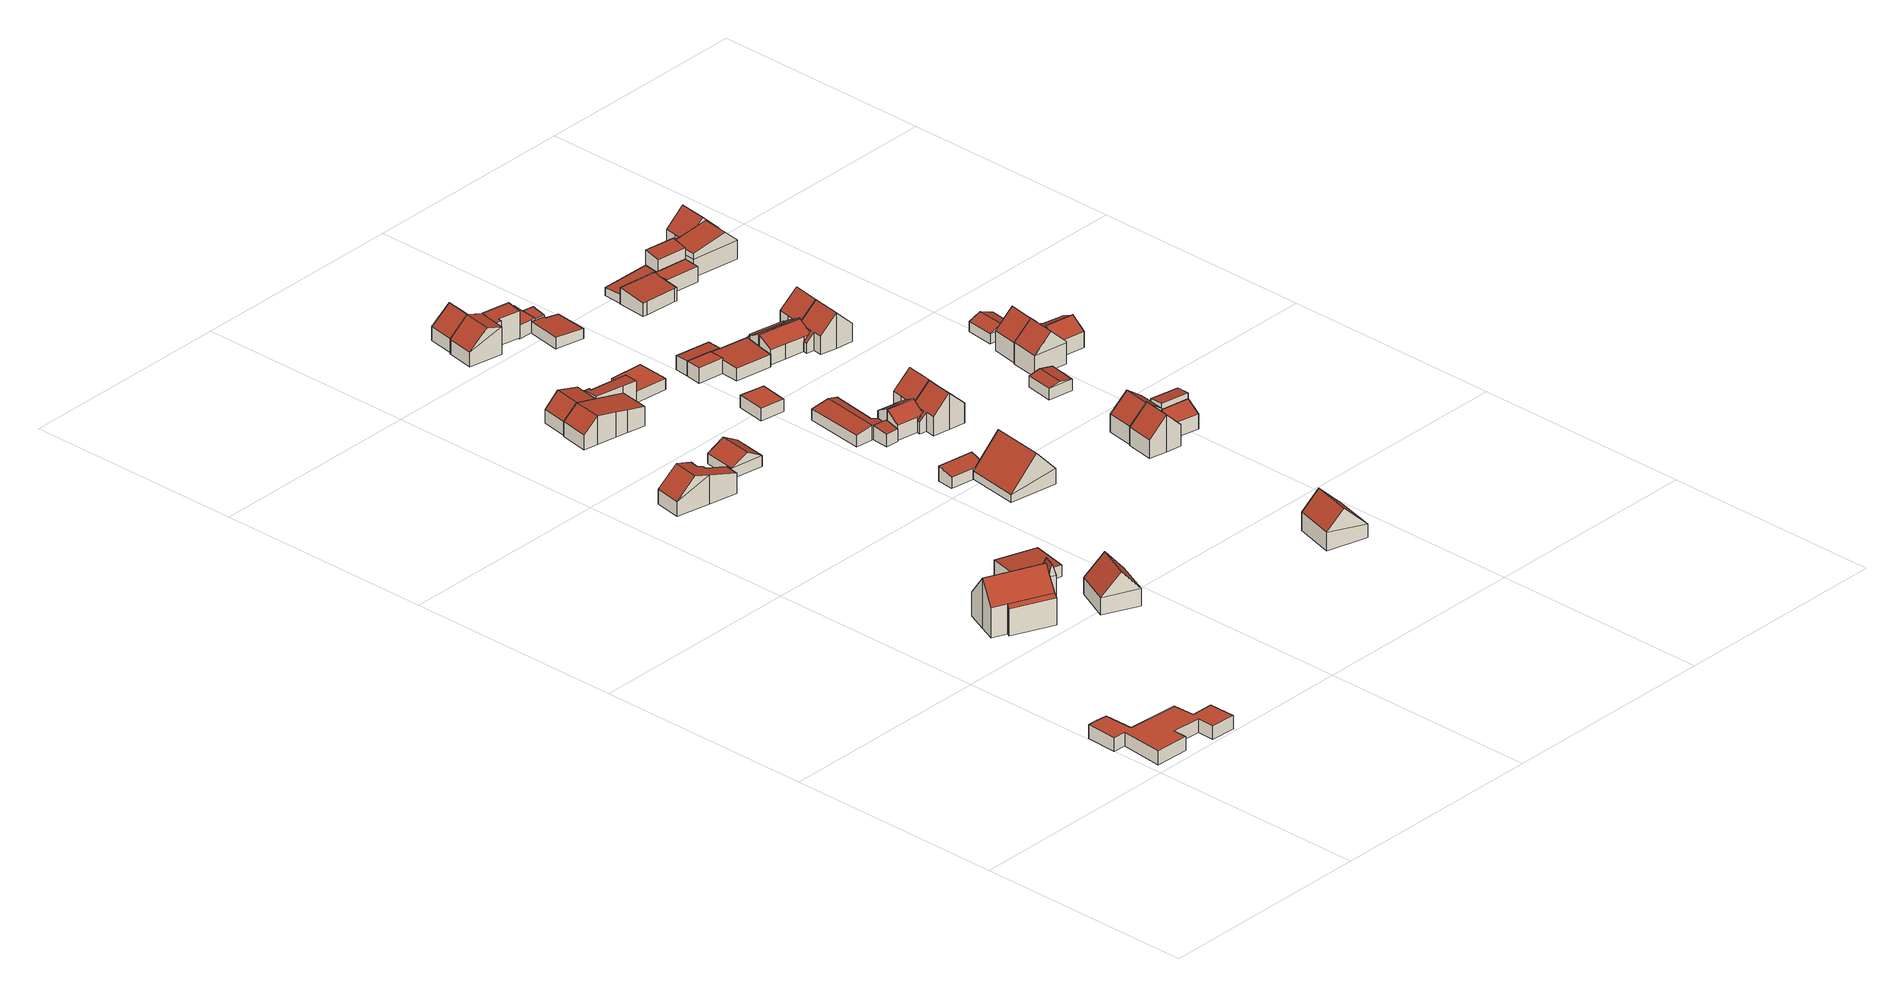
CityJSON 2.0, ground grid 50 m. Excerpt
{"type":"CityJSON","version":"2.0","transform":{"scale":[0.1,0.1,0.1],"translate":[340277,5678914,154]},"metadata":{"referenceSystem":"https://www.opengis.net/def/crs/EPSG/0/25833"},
"CityObjects":{
"building1":{"type":"Building","attributes":{"Dachtyp_tdc":"tdcPolyFlatRoof","Gemeindeschluessel":14729160,"Dachneigung":0,"QualitaetDacherkennung":52,"Geometrietyp2DReferenz":"3000","function":"31001_9998","roofType":"1000","measuredHeight":3.07},"geometry":[{"type":"MultiSurface","lod":"2","boundaries":[[[0,1,2,3]],[[1,4,5,2]],[[4,6,7,5]],[[6,8,9,7]],[[8,10,11,9]],[[10,12,13,11]],[[12,14,15,13]],[[14,16,17,15]],[[16,18,19,17]],[[18,20,21,19]],[[20,22,23,21]],[[22,24,25,23]],[[24,26,27,25]],[[26,28,29,27]],[[28,0,3,29]],[[28,26,24,22,20,18,16,14,12,10,8,6,4,1,0]],[[3,2,5,7,9,11,13,15,17,19,21,23,25,27,29]]],"semantics":{"surfaces":[{"type":"WallSurface"},{"type":"RoofSurface"},{"type":"GroundSurface"}],"values":[0,0,0,0,0,0,0,0,0,0,0,0,0,0,0,1,2]}}]},
"building2":{"type":"Building","attributes":{"Gemeindeschluessel":14729160,"Geometrietyp2DReferenz":"3000","function":"31001_9998","roofType":"9999"},"children":["building2-1","building2-2","building2-3"]},
"building2-1":{"type":"BuildingPart","attributes":{"Dachtyp_tdc":"tdcFreeFormRoof","Dachneigung":72.37,"QualitaetDacherkennung":13,"Geometrietyp2DReferenz":"3000","roofType":"5000","measuredHeight":11.44},"parents":["building2"],"geometry":[{"type":"MultiSurface","lod":"2","boundaries":[[[30,31,32,33]],[[31,34,35,32]],[[36,30,33,37,38]],[[39,31,30,40]],[[40,30,36]],[[36,41,42,34,39,40]],[[31,39,34]],[[33,32,35,43,37]],[[38,41,36]],[[37,43,42,41,38]],[[43,35,34,42]]],"semantics":{"surfaces":[{"type":"WallSurface"},{"type":"RoofSurface"},{"type":"GroundSurface"},{"type":"ClosureSurface"}],"values":[0,0,0,1,1,1,0,2,0,3,3]}}]},
"building2-2":{"type":"BuildingPart","attributes":{"Dachtyp_tdc":"tdcPolyFlatRoof","Dachneigung":41.3,"QualitaetDacherkennung":37,"Geometrietyp2DReferenz":"3000","roofType":"2100","measuredHeight":6.73},"parents":["building2"],"geometry":[{"type":"MultiSurface","lod":"2","boundaries":[[[44,45,46,47]],[[45,48,49,46]],[[48,50,51,49]],[[50,48,45,44]],[[47,46,49,51]],[[47,51,50,44]]],"semantics":{"surfaces":[{"type":"WallSurface"},{"type":"RoofSurface"},{"type":"GroundSurface"},{"type":"ClosureSurface"}],"values":[0,0,0,1,2,3]}}]},
"building2-3":{"type":"BuildingPart","attributes":{"Dachtyp_tdc":"tdcGableRoof","Dachneigung":48.85,"QualitaetDacherkennung":62,"Geometrietyp2DReferenz":"3000","roofType":"3100","measuredHeight":11.41},"parents":["building2"],"geometry":[{"type":"MultiSurface","lod":"2","boundaries":[[[52,53,51,50]],[[52,54,55,53]],[[54,56,57,55]],[[56,58,59,57]],[[58,60,61,59]],[[60,38,37,61]],[[62,35,34]],[[62,44,47,35]],[[63,41,38,60,58,56,54]],[[54,52,50,44,62,63]],[[47,51,53,55,57,59,61,37,43,35]],[[50,51,47,44]],[[42,41,63]],[[43,37,38,41,42]],[[62,34,42,63]],[[43,42,34,35]]],"semantics":{"surfaces":[{"type":"WallSurface"},{"type":"RoofSurface"},{"type":"GroundSurface"},{"type":"ClosureSurface"}],"values":[0,0,0,0,0,0,0,0,1,1,2,3,0,3,0,3]}}]},
"building3":{"type":"Building","attributes":{"Dachtyp_tdc":"tdcFreeFormRoof","Gemeindeschluessel":14729160,"Dachneigung":16.29,"QualitaetDacherkennung":66,"Geometrietyp2DReferenz":"3000","function":"31001_9998","roofType":"5000","measuredHeight":7.62},"geometry":[{"type":"MultiSurface","lod":"2","boundaries":[[[64,65,66,67]],[[65,68,69,66]],[[68,70,71,69]],[[70,72,73,71]],[[72,74,75,73]],[[74,76,77,75]],[[76,78,79,77]],[[78,80,81,79]],[[80,64,67,81]],[[65,64,82,83,76,74,72,70,68]],[[83,82,80,78]],[[78,76,83]],[[64,80,82]],[[67,66,69,71,73,75,77,79,81]]],"semantics":{"surfaces":[{"type":"WallSurface"},{"type":"RoofSurface"},{"type":"GroundSurface"}],"values":[0,0,0,0,0,0,0,0,0,1,1,0,0,2]}}]},
"building4":{"type":"Building","attributes":{"Dachtyp_tdc":"tdcGableRoof","Gemeindeschluessel":14729160,"Dachneigung":47.66,"QualitaetDacherkennung":75,"Geometrietyp2DReferenz":"3000","function":"31001_9998","roofType":"3100","measuredHeight":8.67},"geometry":[{"type":"MultiSurface","lod":"2","boundaries":[[[84,85,86,87]],[[85,88,89,86]],[[88,90,91,89]],[[90,84,87,91]],[[88,85,92]],[[84,90,93]],[[85,84,93,92]],[[90,88,92,93]],[[87,86,89,91]]],"semantics":{"surfaces":[{"type":"WallSurface"},{"type":"RoofSurface"},{"type":"GroundSurface"}],"values":[0,0,0,0,0,0,1,1,2]}}]},
"building5":{"type":"Building","attributes":{"Dachtyp_tdc":"tdcPolyFlatRoof","Gemeindeschluessel":14729160,"Dachneigung":3.78,"QualitaetDacherkennung":68,"Geometrietyp2DReferenz":"3000","function":"31001_9998","roofType":"2100","measuredHeight":3.24},"geometry":[{"type":"MultiSurface","lod":"2","boundaries":[[[94,95,96,97]],[[95,98,99,96]],[[98,100,101,99]],[[100,94,97,101]],[[100,98,95,94]],[[97,96,99,101]]],"semantics":{"surfaces":[{"type":"WallSurface"},{"type":"RoofSurface"},{"type":"GroundSurface"}],"values":[0,0,0,0,1,2]}}]},
"building6":{"type":"Building","attributes":{"Dachtyp_tdc":"tdcGableRoof","Gemeindeschluessel":14729160,"Dachneigung":10.04,"QualitaetDacherkennung":32,"Geometrietyp2DReferenz":"3000","function":"31001_9998","roofType":"3100","measuredHeight":6.52},"geometry":[{"type":"MultiSurface","lod":"2","boundaries":[[[102,103,104,105]],[[103,106,107,104]],[[106,108,109,107]],[[108,110,111,109]],[[110,112,113,111]],[[112,114,115,113]],[[114,116,117,115]],[[116,118,119,117]],[[118,102,105,119]],[[114,112,110,108,106,103,102]],[[102,118,116,114]],[[105,104,107,109,111,113,115,117,119]]],"semantics":{"surfaces":[{"type":"WallSurface"},{"type":"RoofSurface"},{"type":"GroundSurface"}],"values":[0,0,0,0,0,0,0,0,0,1,1,2]}}]},
"building7":{"type":"Building","attributes":{"Dachtyp_tdc":"tdcGableRoof","Gemeindeschluessel":14729160,"Dachneigung":28.5,"QualitaetDacherkennung":88,"Geometrietyp2DReferenz":"3000","function":"31001_9998","roofType":"3100","measuredHeight":4.52},"geometry":[{"type":"MultiSurface","lod":"2","boundaries":[[[120,121,122,123]],[[121,124,125,122]],[[124,126,127,125]],[[126,120,123,127]],[[124,121,128]],[[120,126,129]],[[121,120,129,128]],[[126,124,128,129]],[[123,122,125,127]]],"semantics":{"surfaces":[{"type":"WallSurface"},{"type":"RoofSurface"},{"type":"GroundSurface"}],"values":[0,0,0,0,0,0,1,1,2]}}]},
"building8":{"type":"Building","attributes":{"Gemeindeschluessel":14729160,"Geometrietyp2DReferenz":"3000","function":"31001_9998","roofType":"9999"},"children":["building8-1","building8-2"]},
"building8-1":{"type":"BuildingPart","attributes":{"Dachtyp_tdc":"tdcGableRoof","Dachneigung":11.22,"QualitaetDacherkennung":49,"Geometrietyp2DReferenz":"3000","roofType":"3100","measuredHeight":6.27},"parents":["building8"],"geometry":[{"type":"MultiSurface","lod":"2","boundaries":[[[130,131,132,133]],[[131,134,135,132]],[[136,130,133,137]],[[134,131,138]],[[130,136,102]],[[131,130,102,138]],[[136,139,134,138,102]],[[133,132,135,140,137]],[[140,135,134,139]],[[137,140,139,136]]],"semantics":{"surfaces":[{"type":"WallSurface"},{"type":"RoofSurface"},{"type":"GroundSurface"},{"type":"ClosureSurface"}],"values":[0,0,0,0,0,1,1,2,0,3]}}]},
"building8-2":{"type":"BuildingPart","attributes":{"Dachtyp_tdc":"tdcPolyFlatRoof","Dachneigung":5.43,"QualitaetDacherkennung":51,"Geometrietyp2DReferenz":"3000","roofType":"2100","measuredHeight":5.85},"parents":["building8"],"geometry":[{"type":"MultiSurface","lod":"2","boundaries":[[[141,142,143,140,139]],[[142,144,145,143]],[[144,146,147,145]],[[146,148,149,147]],[[148,150,151,149]],[[150,152,136,137,151]],[[152,150,148,146,144,142,141]],[[140,143,145,147,149,151,137]],[[141,139,136,152]],[[139,140,137,136]]],"semantics":{"surfaces":[{"type":"WallSurface"},{"type":"RoofSurface"},{"type":"GroundSurface"},{"type":"ClosureSurface"}],"values":[0,0,0,0,0,0,1,2,0,3]}}]},
"building9":{"type":"Building","attributes":{"Gemeindeschluessel":14729160,"Geometrietyp2DReferenz":"3000","function":"31001_9998","roofType":"9999"},"children":["building9-1","building9-2"]},
"building9-1":{"type":"BuildingPart","attributes":{"Dachtyp_tdc":"tdcGableRoof","Dachneigung":44.01,"QualitaetDacherkennung":80,"Geometrietyp2DReferenz":"3000","roofType":"3100","measuredHeight":7.35},"parents":["building9"],"geometry":[{"type":"MultiSurface","lod":"2","boundaries":[[[153,154,155,156]],[[157,158,159]],[[157,160,161,158]],[[160,162,163,161]],[[162,153,156,163]],[[153,162,164,165]],[[154,165,164,160,157,166]],[[164,162,160]],[[153,165,154]],[[156,155,158,161,163]],[[159,166,157]],[[158,155,154,166,159]]],"semantics":{"surfaces":[{"type":"WallSurface"},{"type":"RoofSurface"},{"type":"GroundSurface"},{"type":"ClosureSurface"}],"values":[0,0,0,0,0,1,1,0,0,2,0,3]}}]},
"building9-2":{"type":"BuildingPart","attributes":{"Dachtyp_tdc":"tdcPolyFlatRoof","Dachneigung":3.93,"QualitaetDacherkennung":76,"Geometrietyp2DReferenz":"3000","roofType":"2100","measuredHeight":6.4},"parents":["building9"],"geometry":[{"type":"MultiSurface","lod":"2","boundaries":[[[167,168,169,170]],[[168,171,172,169]],[[171,159,158,172]],[[173,174,175,155,154]],[[174,167,170,175]],[[174,173,166,159,171,168,167]],[[170,169,172,158,155,175]],[[154,166,173]],[[155,158,159,166,154]]],"semantics":{"surfaces":[{"type":"WallSurface"},{"type":"RoofSurface"},{"type":"GroundSurface"},{"type":"ClosureSurface"}],"values":[0,0,0,0,0,1,2,0,3]}}]},
"building10":{"type":"Building","attributes":{"Dachtyp_tdc":"tdcPolyFlatRoof","Gemeindeschluessel":14729160,"Dachneigung":0,"QualitaetDacherkennung":86,"Geometrietyp2DReferenz":"3000","function":"31001_9998","roofType":"1000","measuredHeight":2.58},"geometry":[{"type":"MultiSurface","lod":"2","boundaries":[[[176,177,178,179]],[[177,180,181,178]],[[180,182,183,181]],[[182,184,185,183]],[[184,176,179,185]],[[184,182,180,177,176]],[[179,178,181,183,185]]],"semantics":{"surfaces":[{"type":"WallSurface"},{"type":"RoofSurface"},{"type":"GroundSurface"}],"values":[0,0,0,0,0,1,2]}}]},
"building11":{"type":"Building","attributes":{"Dachtyp_tdc":"tdcPolyFlatRoof","Gemeindeschluessel":14729160,"Dachneigung":12.61,"QualitaetDacherkennung":68,"Geometrietyp2DReferenz":"3000","function":"31001_9998","roofType":"2100","measuredHeight":3.35},"geometry":[{"type":"MultiSurface","lod":"2","boundaries":[[[186,187,188,189]],[[187,190,191,188]],[[190,192,193,191]],[[192,194,195,193]],[[194,186,189,195]],[[194,192,190,187,186]],[[189,188,191,193,195]]],"semantics":{"surfaces":[{"type":"WallSurface"},{"type":"RoofSurface"},{"type":"GroundSurface"}],"values":[0,0,0,0,0,1,2]}}]},
"building12":{"type":"Building","attributes":{"Gemeindeschluessel":14729160,"Geometrietyp2DReferenz":"3000","function":"31001_9998","roofType":"9999"},"children":["building12-1","building12-2"]},
"building12-1":{"type":"BuildingPart","attributes":{"Dachtyp_tdc":"tdcGableRoof","Dachneigung":43.89,"QualitaetDacherkennung":80,"Geometrietyp2DReferenz":"3000","roofType":"3100","measuredHeight":7.15},"parents":["building12"],"geometry":[{"type":"MultiSurface","lod":"2","boundaries":[[[196,197,198,199]],[[197,200,201,198]],[[202,196,199,203]],[[200,197,204]],[[196,202,165]],[[197,196,165,204]],[[202,205,200,204,165]],[[199,198,201,206,203]],[[206,201,200,205,207]],[[203,206,207,205,202]]],"semantics":{"surfaces":[{"type":"WallSurface"},{"type":"RoofSurface"},{"type":"GroundSurface"},{"type":"ClosureSurface"}],"values":[0,0,0,0,0,1,1,2,0,3]}}]},
"building12-2":{"type":"BuildingPart","attributes":{"Dachtyp_tdc":"tdcPolyFlatRoof","Dachneigung":31.57,"QualitaetDacherkennung":67,"Geometrietyp2DReferenz":"3000","roofType":"2100","measuredHeight":5.25},"parents":["building12"],"geometry":[{"type":"MultiSurface","lod":"2","boundaries":[[[207,208,209,206]],[[208,210,211,209]],[[210,212,213,211]],[[212,214,215,213]],[[214,216,202,203,215]],[[216,214,212,210,208,207,205]],[[206,209,211,213,215,203]],[[205,202,216]],[[207,206,203,202,205]]],"semantics":{"surfaces":[{"type":"WallSurface"},{"type":"RoofSurface"},{"type":"GroundSurface"},{"type":"ClosureSurface"}],"values":[0,0,0,0,0,1,2,0,3]}}]},
"building13":{"type":"Building","attributes":{"Dachtyp_tdc":"tdcGableRoof","Gemeindeschluessel":14729160,"Dachneigung":47.59,"QualitaetDacherkennung":71,"Geometrietyp2DReferenz":"3000","function":"31001_9998","roofType":"3100","measuredHeight":8.86},"geometry":[{"type":"MultiSurface","lod":"2","boundaries":[[[217,218,219,220]],[[218,221,222,219]],[[221,223,224,222]],[[223,217,220,224]],[[221,218,225]],[[217,223,226]],[[218,217,226,225]],[[223,221,225,226]],[[220,219,222,224]]],"semantics":{"surfaces":[{"type":"WallSurface"},{"type":"RoofSurface"},{"type":"GroundSurface"}],"values":[0,0,0,0,0,0,1,1,2]}}]},
"building14":{"type":"Building","attributes":{"Dachtyp_tdc":"tdcPolyFlatRoof","Gemeindeschluessel":14729160,"Dachneigung":0,"QualitaetDacherkennung":78,"Geometrietyp2DReferenz":"3000","function":"31001_9998","roofType":"1000","measuredHeight":2.82},"geometry":[{"type":"MultiSurface","lod":"2","boundaries":[[[227,228,229,230]],[[228,231,232,229]],[[231,233,234,232]],[[233,227,230,234]],[[233,231,228,227]],[[230,229,232,234]]],"semantics":{"surfaces":[{"type":"WallSurface"},{"type":"RoofSurface"},{"type":"GroundSurface"}],"values":[0,0,0,0,1,2]}}]},
"building15":{"type":"Building","attributes":{"Gemeindeschluessel":14729160,"Geometrietyp2DReferenz":"3000","function":"31001_9998","roofType":"9999"},"children":["building15-1","building15-2"]},
"building15-1":{"type":"BuildingPart","attributes":{"Dachtyp_tdc":"tdcGableRoof","Dachneigung":10.61,"QualitaetDacherkennung":30,"Geometrietyp2DReferenz":"3000","roofType":"3100","measuredHeight":3.33},"parents":["building15"],"geometry":[{"type":"MultiSurface","lod":"2","boundaries":[[[235,236,237,238]],[[239,240,241,242]],[[240,243,244,241]],[[243,245,246,244]],[[245,247,248,246]],[[247,249,250,248]],[[249,251,252,250]],[[251,235,238,252]],[[247,245,243,240]],[[240,239,236,235,251,249,247]],[[238,237,242,241,244,246,248,250,252]],[[242,237,236,239]]],"semantics":{"surfaces":[{"type":"WallSurface"},{"type":"RoofSurface"},{"type":"GroundSurface"},{"type":"ClosureSurface"}],"values":[0,0,0,0,0,0,0,0,1,1,2,3]}}]},
"building15-2":{"type":"BuildingPart","attributes":{"Dachtyp_tdc":"tdcPolyFlatRoof","Dachneigung":6.4,"QualitaetDacherkennung":75,"Geometrietyp2DReferenz":"3000","roofType":"2100","measuredHeight":3.26},"parents":["building15"],"geometry":[{"type":"MultiSurface","lod":"2","boundaries":[[[253,254,255,237,236]],[[254,256,257,255]],[[256,258,259,257]],[[258,239,242,259]],[[258,256,254,253,239]],[[242,237,255,257,259]],[[253,236,239]],[[236,237,242,239]]],"semantics":{"surfaces":[{"type":"WallSurface"},{"type":"RoofSurface"},{"type":"GroundSurface"},{"type":"ClosureSurface"}],"values":[0,0,0,0,1,2,0,3]}}]},
"building16":{"type":"Building","attributes":{"Gemeindeschluessel":14729160,"Geometrietyp2DReferenz":"3000","function":"31001_9998","roofType":"9999"},"children":["building16-1","building16-2","building16-3"]},
"building16-1":{"type":"BuildingPart","attributes":{"Dachtyp_tdc":"tdcPolyFlatRoof","Dachneigung":0,"QualitaetDacherkennung":73,"Geometrietyp2DReferenz":"3000","roofType":"1000","measuredHeight":3.09},"parents":["building16"],"geometry":[{"type":"MultiSurface","lod":"2","boundaries":[[[260,261,262,263]],[[264,265,266,267,268]],[[265,269,270,266]],[[269,271,272,270]],[[271,260,263,272]],[[271,269,265,264,273,274,261,260]],[[263,262,275,267,266,270,272]],[[276,274,273]],[[275,262,261,274,276,277]],[[268,277,276,273,264]],[[268,267,275,277]]],"semantics":{"surfaces":[{"type":"WallSurface"},{"type":"RoofSurface"},{"type":"GroundSurface"},{"type":"ClosureSurface"}],"values":[0,0,0,0,0,1,2,0,3,0,3]}}]},
"building16-2":{"type":"BuildingPart","attributes":{"Dachtyp_tdc":"tdcPolyFlatRoof","Dachneigung":6.65,"QualitaetDacherkennung":65,"Geometrietyp2DReferenz":"3000","roofType":"2100","measuredHeight":3.23},"parents":["building16"],"geometry":[{"type":"MultiSurface","lod":"2","boundaries":[[[278,279,280,281,282]],[[283,278,282,262,261]],[[283,274,276,284,279,278]],[[282,281,285,275,262]],[[284,286,280,279]],[[286,285,281,280]],[[261,274,283]],[[275,285,286,284,276]],[[262,275,276,274,261]]],"semantics":{"surfaces":[{"type":"WallSurface"},{"type":"RoofSurface"},{"type":"GroundSurface"},{"type":"ClosureSurface"}],"values":[0,0,1,2,0,3,0,0,3]}}]},
"building16-3":{"type":"BuildingPart","attributes":{"Dachtyp_tdc":"tdcPolyFlatRoof","Dachneigung":3.53,"QualitaetDacherkennung":72,"Geometrietyp2DReferenz":"3000","roofType":"2100","measuredHeight":2.71},"parents":["building16"],"geometry":[{"type":"MultiSurface","lod":"2","boundaries":[[[287,268,267,288]],[[277,286,285,275]],[[280,289,290,281]],[[289,291,292,290]],[[291,293,294,292]],[[293,287,288,294]],[[293,291,289,280,286,277,268,287]],[[288,267,275,285,281,290,292,294]],[[277,275,267,268]],[[280,281,285,286]]],"semantics":{"surfaces":[{"type":"WallSurface"},{"type":"RoofSurface"},{"type":"GroundSurface"},{"type":"ClosureSurface"}],"values":[0,0,0,0,0,0,1,2,3,3]}}]},
"building17":{"type":"Building","attributes":{"Gemeindeschluessel":14729160,"Geometrietyp2DReferenz":"3000","function":"31001_9998","roofType":"9999"},"children":["building17-1","building17-2"]},
"building17-1":{"type":"BuildingPart","attributes":{"Dachtyp_tdc":"tdcPolyFlatRoof","Dachneigung":31.1,"QualitaetDacherkennung":77,"Geometrietyp2DReferenz":"3000","roofType":"2100","measuredHeight":5.46},"parents":["building17"],"geometry":[{"type":"MultiSurface","lod":"2","boundaries":[[[295,296,297,298,299]],[[296,300,301,297]],[[300,302,303,304,301]],[[300,296,295,305,306,307,302]],[[304,308,298,297,301]],[[307,303,302]],[[306,308,304,303,307]],[[295,299,305]],[[299,298,308,306,305]]],"semantics":{"surfaces":[{"type":"WallSurface"},{"type":"RoofSurface"},{"type":"GroundSurface"},{"type":"ClosureSurface"}],"values":[0,0,0,1,2,0,3,0,3]}}]},
"building17-2":{"type":"BuildingPart","attributes":{"Dachtyp_tdc":"tdcGableRoof","Dachneigung":44.37,"QualitaetDacherkennung":80,"Geometrietyp2DReferenz":"3000","roofType":"3100","measuredHeight":8.23},"parents":["building17"],"geometry":[{"type":"MultiSurface","lod":"2","boundaries":[[[309,310,311,312]],[[310,313,314,311]],[[313,315,316,314]],[[315,299,298,316]],[[303,317,318,304]],[[317,319,320,318]],[[319,321,322,320]],[[321,309,312,322]],[[317,303,307,323,305,299,315,313,310,309]],[[309,321,319,317]],[[312,311,314,316,298,308,304,318,320,322]],[[306,305,323]],[[308,298,299,305,306]],[[307,306,323]],[[303,304,308,306,307]]],"semantics":{"surfaces":[{"type":"WallSurface"},{"type":"RoofSurface"},{"type":"GroundSurface"},{"type":"ClosureSurface"}],"values":[0,0,0,0,0,0,0,0,1,1,2,0,3,0,3]}}]},
"building18":{"type":"Building","attributes":{"Dachtyp_tdc":"tdcGableRoof","Gemeindeschluessel":14729160,"Dachneigung":44.6,"QualitaetDacherkennung":80,"Geometrietyp2DReferenz":"3000","function":"31001_9998","roofType":"3100","measuredHeight":8.36},"geometry":[{"type":"MultiSurface","lod":"2","boundaries":[[[324,325,326,327]],[[325,328,329,326]],[[328,330,331,329]],[[330,324,327,331]],[[328,325,332]],[[324,330,333]],[[325,324,333,332]],[[330,328,332,333]],[[327,326,329,331]]],"semantics":{"surfaces":[{"type":"WallSurface"},{"type":"RoofSurface"},{"type":"GroundSurface"}],"values":[0,0,0,0,0,0,1,1,2]}}]},
"building19":{"type":"Building","attributes":{"Gemeindeschluessel":14729160,"Geometrietyp2DReferenz":"3000","function":"31001_9998","roofType":"9999"},"children":["building19-1","building19-2"]},
"building19-1":{"type":"BuildingPart","attributes":{"Dachtyp_tdc":"tdcGableRoof","Dachneigung":44.45,"QualitaetDacherkennung":79,"Geometrietyp2DReferenz":"3000","roofType":"3100","measuredHeight":8},"parents":["building19"],"geometry":[{"type":"MultiSurface","lod":"2","boundaries":[[[334,335,336]],[[334,337,338,335]],[[337,339,340,338]],[[339,341,342,340]],[[341,303,343,342]],[[303,344,345,337,334,346]],[[339,345,344,341]],[[341,344,303]],[[337,345,339]],[[335,338,340,342,343]],[[336,346,334]],[[335,343,303,346,336]]],"semantics":{"surfaces":[{"type":"WallSurface"},{"type":"RoofSurface"},{"type":"GroundSurface"},{"type":"ClosureSurface"}],"values":[0,0,0,0,0,1,1,0,0,2,0,3]}}]},
"building19-2":{"type":"BuildingPart","attributes":{"Dachtyp_tdc":"tdcPolyFlatRoof","Dachneigung":31.28,"QualitaetDacherkennung":69,"Geometrietyp2DReferenz":"3000","roofType":"2100","measuredHeight":5.37},"parents":["building19"],"geometry":[{"type":"MultiSurface","lod":"2","boundaries":[[[347,348,349,350]],[[348,351,352,349]],[[351,336,335,352]],[[353,354,355,343,303]],[[354,347,350,355]],[[354,353,346,336,351,348,347]],[[350,349,352,335,343,355]],[[303,346,353]],[[343,335,336,346,303]]],"semantics":{"surfaces":[{"type":"WallSurface"},{"type":"RoofSurface"},{"type":"GroundSurface"},{"type":"ClosureSurface"}],"values":[0,0,0,0,0,1,2,0,3]}}]},
"building20":{"type":"Building","attributes":{"Gemeindeschluessel":14729160,"Geometrietyp2DReferenz":"3000","function":"31001_9998","roofType":"9999"},"children":["building20-1","building20-2","building20-3","building20-4"]},
"building20-1":{"type":"BuildingPart","attributes":{"Dachtyp_tdc":"tdcFreeFormRoof","Dachneigung":64.9,"QualitaetDacherkennung":35,"Geometrietyp2DReferenz":"3000","roofType":"5000","measuredHeight":3.98},"parents":["building20"],"geometry":[{"type":"MultiSurface","lod":"2","boundaries":[[[356,357,358,359]],[[357,360,361,358]],[[360,362,363,361]],[[364,365,366,367]],[[365,356,359,366]],[[362,360,357,356,368]],[[356,365,364,368]],[[364,362,368]],[[359,358,361,363,367,366]],[[367,363,362,364]]],"semantics":{"surfaces":[{"type":"WallSurface"},{"type":"RoofSurface"},{"type":"GroundSurface"},{"type":"ClosureSurface"}],"values":[0,0,0,0,0,1,1,1,2,3]}}]},
"building20-2":{"type":"BuildingPart","attributes":{"Dachtyp_tdc":"tdcPolyFlatRoof","Dachneigung":2.95,"QualitaetDacherkennung":70,"Geometrietyp2DReferenz":"3000","roofType":"2100","measuredHeight":3.18},"parents":["building20"],"geometry":[{"type":"MultiSurface","lod":"2","boundaries":[[[369,370,371,363,362]],[[370,372,373,371]],[[372,374,375,373]],[[374,376,377,375]],[[378,379,364,367,380]],[[378,381,376,374,372,370,369,379]],[[367,363,371,373,375,377,382,380]],[[369,362,364,379]],[[362,363,367,364]],[[382,377,376,381]],[[380,382,381,378]]],"semantics":{"surfaces":[{"type":"WallSurface"},{"type":"RoofSurface"},{"type":"GroundSurface"},{"type":"ClosureSurface"}],"values":[0,0,0,0,0,1,2,0,3,3,3]}}]},
"building20-3":{"type":"BuildingPart","attributes":{"Dachtyp_tdc":"tdcPolyFlatRoof","Dachneigung":2.8,"QualitaetDacherkennung":79,"Geometrietyp2DReferenz":"3000","roofType":"2100","measuredHeight":3.35},"parents":["building20"],"geometry":[{"type":"MultiSurface","lod":"2","boundaries":[[[383,384,378,380,385]],[[386,387,388,389]],[[386,383,385,387]],[[386,389,384,383]],[[385,380,382,388,387]],[[389,390,381,378,384]],[[381,382,380,378]],[[389,388,382,381,390]]],"semantics":{"surfaces":[{"type":"WallSurface"},{"type":"RoofSurface"},{"type":"GroundSurface"},{"type":"ClosureSurface"}],"values":[0,0,0,1,2,0,3,3]}}]},
"building20-4":{"type":"BuildingPart","attributes":{"Dachtyp_tdc":"tdcPolyFlatRoof","Dachneigung":2.75,"QualitaetDacherkennung":80,"Geometrietyp2DReferenz":"3000","roofType":"2100","measuredHeight":3.51},"parents":["building20"],"geometry":[{"type":"MultiSurface","lod":"2","boundaries":[[[391,389,388,392]],[[393,391,392,377,376]],[[393,390,389,391]],[[392,388,382,377]],[[382,388,389,390,381]],[[376,381,390,393]],[[376,377,382,381]]],"semantics":{"surfaces":[{"type":"WallSurface"},{"type":"RoofSurface"},{"type":"GroundSurface"},{"type":"ClosureSurface"}],"values":[0,0,1,2,3,0,3]}}]},
"building21":{"type":"Building","attributes":{"Gemeindeschluessel":14729160,"Geometrietyp2DReferenz":"3000","function":"31001_9998","roofType":"9999"},"children":["building21-1","building21-2"]},
"building21-1":{"type":"BuildingPart","attributes":{"Dachtyp_tdc":"tdcGableRoof","Dachneigung":44.35,"QualitaetDacherkennung":80,"Geometrietyp2DReferenz":"3000","roofType":"3100","measuredHeight":8.01},"parents":["building21"],"geometry":[{"type":"MultiSurface","lod":"2","boundaries":[[[394,395,396,397]],[[398,399,400,401]],[[399,402,403,400]],[[402,404,405,403]],[[404,406,407,405]],[[406,408,409,407]],[[408,410,411,409]],[[410,394,397,411]],[[406,404,402,399]],[[399,398,412,413,414,395,394,410,408,406]],[[397,396,415,401,400,403,405,407,409,411]],[[416,414,413]],[[415,396,395,414,416]],[[412,416,413]],[[398,401,415,416,412]]],"semantics":{"surfaces":[{"type":"WallSurface"},{"type":"RoofSurface"},{"type":"GroundSurface"},{"type":"ClosureSurface"}],"values":[0,0,0,0,0,0,0,0,1,1,2,0,3,0,3]}}]},
"building21-2":{"type":"BuildingPart","attributes":{"Dachtyp_tdc":"tdcPolyFlatRoof","Dachneigung":25.21,"QualitaetDacherkennung":47,"Geometrietyp2DReferenz":"3000","roofType":"2100","measuredHeight":5.13},"parents":["building21"],"geometry":[{"type":"MultiSurface","lod":"2","boundaries":[[[417,418,419,420]],[[418,421,398,401,419]],[[422,396,395]],[[422,423,424,396]],[[423,425,426,424]],[[425,417,420,426]],[[425,423,422,414,416,412,421,418,417]],[[420,419,401,415,396,424,426]],[[412,398,421]],[[416,415,401,398,412]],[[395,414,422]],[[396,415,416,414,395]]],"semantics":{"surfaces":[{"type":"WallSurface"},{"type":"RoofSurface"},{"type":"GroundSurface"},{"type":"ClosureSurface"}],"values":[0,0,0,0,0,0,1,2,0,3,0,3]}}]},
"building22":{"type":"Building","attributes":{"Gemeindeschluessel":14729160,"Geometrietyp2DReferenz":"3000","function":"31001_9998","roofType":"9999"},"children":["building22-1","building22-2"]},
"building22-1":{"type":"BuildingPart","attributes":{"Dachtyp_tdc":"tdcGableRoof","Dachneigung":44.64,"QualitaetDacherkennung":81,"Geometrietyp2DReferenz":"3000","roofType":"3100","measuredHeight":7.89},"parents":["building22"],"geometry":[{"type":"MultiSurface","lod":"2","boundaries":[[[427,398,428,429]],[[430,431,432,433,434]],[[431,435,436,432]],[[435,427,429,436]],[[437,438,399,439]],[[430,440,398,399,438,431]],[[427,439,399,398]],[[435,437,439,427]],[[431,438,437,435]],[[429,428,433,432,436]],[[434,440,430]],[[433,428,398,440,434]]],"semantics":{"surfaces":[{"type":"WallSurface"},{"type":"RoofSurface"},{"type":"GroundSurface"},{"type":"ClosureSurface"}],"values":[0,0,0,0,1,1,0,0,0,2,0,3]}}]},
"building22-2":{"type":"BuildingPart","attributes":{"Dachtyp_tdc":"tdcPolyFlatRoof","Dachneigung":31.32,"QualitaetDacherkennung":50,"Geometrietyp2DReferenz":"3000","roofType":"2100","measuredHeight":5.19},"parents":["building22"],"geometry":[{"type":"MultiSurface","lod":"2","boundaries":[[[441,442,443,428,398]],[[442,444,445,443]],[[444,446,447,445]],[[446,448,449,447]],[[448,450,451,449]],[[450,452,453,451]],[[452,434,433,453]],[[434,452,450,448,446,444,442,441,440]],[[428,443,445,447,449,451,453,433]],[[398,440,441]],[[428,433,434,440,398]]],"semantics":{"surfaces":[{"type":"WallSurface"},{"type":"RoofSurface"},{"type":"GroundSurface"},{"type":"ClosureSurface"}],"values":[0,0,0,0,0,0,0,1,2,0,3]}}]},
"building23":{"type":"Building","attributes":{"Gemeindeschluessel":14729160,"Geometrietyp2DReferenz":"3000","function":"31001_9998","roofType":"9999"},"children":["building23-1","building23-2"]},
"building23-1":{"type":"BuildingPart","attributes":{"Dachtyp_tdc":"tdcGableRoof","Dachneigung":44.47,"QualitaetDacherkennung":83,"Geometrietyp2DReferenz":"3000","roofType":"3100","measuredHeight":8.4},"parents":["building23"],"geometry":[{"type":"MultiSurface","lod":"2","boundaries":[[[454,455,456,457]],[[455,458,459,456]],[[458,460,461,459]],[[460,462,463,461]],[[462,464,465,463]],[[464,466,467,465]],[[466,468,469,467]],[[468,470,471,469]],[[468,466,464,462]],[[462,460,458,455,454,472,473,474,470,468]],[[457,456,459,461,463,465,467,469,471,475]],[[476,474,473]],[[475,471,470,474,476]],[[472,476,473]],[[454,457,475,476,472]]],"semantics":{"surfaces":[{"type":"WallSurface"},{"type":"RoofSurface"},{"type":"GroundSurface"},{"type":"ClosureSurface"}],"values":[0,0,0,0,0,0,0,0,1,1,2,0,3,0,3]}}]},
"building23-2":{"type":"BuildingPart","attributes":{"Dachtyp_tdc":"tdcPolyFlatRoof","Dachneigung":31.14,"QualitaetDacherkennung":69,"Geometrietyp2DReferenz":"3000","roofType":"2100","measuredHeight":5.41},"parents":["building23"],"geometry":[{"type":"MultiSurface","lod":"2","boundaries":[[[477,478,479,480]],[[478,481,454,457,479]],[[482,477,480,471,470]],[[482,474,476,472,481,478,477]],[[480,479,457,475,471]],[[472,454,481]],[[475,457,454,472,476]],[[470,474,482]],[[471,475,476,474,470]]],"semantics":{"surfaces":[{"type":"WallSurface"},{"type":"RoofSurface"},{"type":"GroundSurface"},{"type":"ClosureSurface"}],"values":[0,0,0,1,2,0,3,0,3]}}]},
"building24":{"type":"Building","attributes":{"Dachtyp_tdc":"tdcPolyFlatRoof","Gemeindeschluessel":14729160,"Dachneigung":6.04,"QualitaetDacherkennung":45,"Geometrietyp2DReferenz":"3000","function":"31001_9998","roofType":"2100","measuredHeight":2.98},"geometry":[{"type":"MultiSurface","lod":"2","boundaries":[[[483,484,485,486]],[[484,487,488,485]],[[487,489,490,488]],[[489,483,486,490]],[[489,487,484,483]],[[486,485,488,490]]],"semantics":{"surfaces":[{"type":"WallSurface"},{"type":"RoofSurface"},{"type":"GroundSurface"}],"values":[0,0,0,0,1,2]}}]},
"building25":{"type":"Building","attributes":{"Gemeindeschluessel":14729160,"Geometrietyp2DReferenz":"3000","function":"31001_9998","roofType":"9999"},"children":["building25-1","building25-2"]},
"building25-1":{"type":"BuildingPart","attributes":{"Dachtyp_tdc":"tdcPolyFlatRoof","Dachneigung":0,"QualitaetDacherkennung":74,"Geometrietyp2DReferenz":"3000","roofType":"1000","measuredHeight":3.52},"parents":["building25"],"geometry":[{"type":"MultiSurface","lod":"2","boundaries":[[[491,492,493,494,495]],[[496,497,498,499]],[[497,500,501,498]],[[500,491,495,501]],[[500,497,496,502,492,491]],[[495,494,499,498,501]],[[502,493,492]],[[499,494,493,502,496]]],"semantics":{"surfaces":[{"type":"WallSurface"},{"type":"RoofSurface"},{"type":"GroundSurface"},{"type":"ClosureSurface"}],"values":[0,0,0,0,1,2,0,3]}}]},
"building25-2":{"type":"BuildingPart","attributes":{"Dachtyp_tdc":"tdcPolyFlatRoof","Dachneigung":6.49,"QualitaetDacherkennung":71,"Geometrietyp2DReferenz":"3000","roofType":"2100","measuredHeight":3.69},"parents":["building25"],"geometry":[{"type":"MultiSurface","lod":"2","boundaries":[[[503,504,496,499,505]],[[493,506,507,494]],[[506,508,509,507]],[[508,510,511,509]],[[510,512,513,511]],[[512,503,505,513]],[[512,510,508,506,493,502,514,504,503]],[[505,499,494,507,509,511,513]],[[502,514,496,504,514]],[[493,494,499,496,514,502]]],"semantics":{"surfaces":[{"type":"WallSurface"},{"type":"RoofSurface"},{"type":"GroundSurface"},{"type":"ClosureSurface"}],"values":[0,0,0,0,0,0,1,2,0,3]}}]},
"building26":{"type":"Building","attributes":{"Gemeindeschluessel":14729160,"Geometrietyp2DReferenz":"3000","function":"31001_9998","roofType":"9999"},"children":["building26-1","building26-2"]},
"building26-1":{"type":"BuildingPart","attributes":{"Dachtyp_tdc":"tdcGableRoof","Dachneigung":43.95,"QualitaetDacherkennung":68,"Geometrietyp2DReferenz":"3000","roofType":"3100","measuredHeight":7.96},"parents":["building26"],"geometry":[{"type":"MultiSurface","lod":"2","boundaries":[[[515,516,517,518]],[[519,520,521,522]],[[520,523,524,521]],[[523,525,526,524]],[[525,527,528,526]],[[527,529,530,528]],[[529,531,532,530]],[[531,515,518,532]],[[527,525,523,520]],[[520,519,533,516,515,531,529,527]],[[518,517,534,522,521,524,526,528,530,532]],[[534,517,516,533]],[[522,534,533,519]]],"semantics":{"surfaces":[{"type":"WallSurface"},{"type":"RoofSurface"},{"type":"GroundSurface"},{"type":"ClosureSurface"}],"values":[0,0,0,0,0,0,0,0,1,1,2,3,3]}}]},
"building26-2":{"type":"BuildingPart","attributes":{"Dachtyp_tdc":"tdcPolyFlatRoof","Dachneigung":6.67,"QualitaetDacherkennung":69,"Geometrietyp2DReferenz":"3000","roofType":"2100","measuredHeight":6.51},"parents":["building26"],"geometry":[{"type":"MultiSurface","lod":"2","boundaries":[[[535,536,537,538]],[[536,539,519,522,537]],[[540,535,538,517,516]],[[540,541,539,536,535]],[[538,537,522,534,517]],[[541,533,519,539]],[[533,534,522,519]],[[516,533,541,540]],[[516,517,534,533]]],"semantics":{"surfaces":[{"type":"WallSurface"},{"type":"RoofSurface"},{"type":"GroundSurface"},{"type":"ClosureSurface"}],"values":[0,0,0,1,2,0,3,0,3]}}]},
"building27":{"type":"Building","attributes":{"Dachtyp_tdc":"tdcGableRoof","Gemeindeschluessel":14729160,"Dachneigung":10.86,"QualitaetDacherkennung":83,"Geometrietyp2DReferenz":"3000","function":"31001_9998","roofType":"3100","measuredHeight":3.17},"geometry":[{"type":"MultiSurface","lod":"2","boundaries":[[[542,543,544,545]],[[543,546,547,544]],[[546,548,549,547]],[[548,542,545,549]],[[546,543,550]],[[542,548,551]],[[543,542,551,550]],[[548,546,550,551]],[[545,544,547,549]]],"semantics":{"surfaces":[{"type":"WallSurface"},{"type":"RoofSurface"},{"type":"GroundSurface"}],"values":[0,0,0,0,0,0,1,1,2]}}]},
"building28":{"type":"Building","attributes":{"Gemeindeschluessel":14729160,"Geometrietyp2DReferenz":"3000","function":"31001_9998","roofType":"9999"},"children":["building28-1","building28-2"]},
"building28-1":{"type":"BuildingPart","attributes":{"Dachtyp_tdc":"tdcPolyFlatRoof","Dachneigung":9.6,"QualitaetDacherkennung":75,"Geometrietyp2DReferenz":"3000","roofType":"2100","measuredHeight":6.32},"parents":["building28"],"geometry":[{"type":"MultiSurface","lod":"2","boundaries":[[[552,553,554,555,556,557]],[[553,558,559,554]],[[558,560,561,559]],[[560,562,563,564,565,561]],[[562,560,558,553,552]],[[555,554,559,561,565]],[[552,557,563,562]],[[556,555,565,564]],[[556,564,563,557]]],"semantics":{"surfaces":[{"type":"WallSurface"},{"type":"RoofSurface"},{"type":"GroundSurface"},{"type":"ClosureSurface"}],"values":[0,0,0,0,1,2,0,3,3]}}]},
"building28-2":{"type":"BuildingPart","attributes":{"Dachtyp_tdc":"tdcGableRoof","Dachneigung":11.36,"QualitaetDacherkennung":54,"Geometrietyp2DReferenz":"3000","roofType":"3100","measuredHeight":7.17},"parents":["building28"],"geometry":[{"type":"MultiSurface","lod":"2","boundaries":[[[566,567,568,569]],[[567,556,555,568]],[[564,570,571,565]],[[570,566,569,571]],[[570,572,573,574]],[[557,575,573,572,563]],[[564,563,572,570]],[[567,575,557,556]],[[566,574,573,575,567]],[[570,574,566]],[[569,568,555,565,571]],[[565,555,556,564]],[[556,557,563,564]]],"semantics":{"surfaces":[{"type":"WallSurface"},{"type":"RoofSurface"},{"type":"GroundSurface"},{"type":"ClosureSurface"}],"values":[0,0,0,0,1,1,0,0,0,0,2,3,3]}}]},
"building29":{"type":"Building","attributes":{"Gemeindeschluessel":14729160,"Geometrietyp2DReferenz":"3000","function":"31001_9998","roofType":"9999"},"children":["building29-1","building29-2"]},
"building29-1":{"type":"BuildingPart","attributes":{"Dachtyp_tdc":"tdcPolyFlatRoof","Dachneigung":31.36,"QualitaetDacherkennung":75,"Geometrietyp2DReferenz":"3000","roofType":"2100","measuredHeight":5.78},"parents":["building29"],"geometry":[{"type":"MultiSurface","lod":"2","boundaries":[[[576,577,578,579,580]],[[577,581,582,578]],[[581,583,584,582]],[[583,585,586,584]],[[585,587,588,586]],[[587,585,583,581,577,576,589]],[[579,578,582,584,586,588]],[[580,589,576]],[[579,588,587,589,580]]],"semantics":{"surfaces":[{"type":"WallSurface"},{"type":"RoofSurface"},{"type":"GroundSurface"},{"type":"ClosureSurface"}],"values":[0,0,0,0,0,1,2,0,3]}}]},
"building29-2":{"type":"BuildingPart","attributes":{"Dachtyp_tdc":"tdcGableRoof","Dachneigung":44.23,"QualitaetDacherkennung":82,"Geometrietyp2DReferenz":"3000","roofType":"3100","measuredHeight":8.81},"parents":["building29"],"geometry":[{"type":"MultiSurface","lod":"2","boundaries":[[[590,580,579,591]],[[592,588,587]],[[592,593,594,588]],[[593,595,596,594]],[[595,590,591,596]],[[590,595,597,598]],[[599,598,597,600,601]],[[580,599,601,592,589]],[[592,601,600,593]],[[593,600,597,595]],[[590,598,599,580]],[[591,579,588,594,596]],[[587,589,592]],[[588,579,580,589,587]]],"semantics":{"surfaces":[{"type":"WallSurface"},{"type":"RoofSurface"},{"type":"GroundSurface"},{"type":"ClosureSurface"}],"values":[0,0,0,0,0,1,1,0,0,0,0,2,0,3]}}]},
"building30":{"type":"Building","attributes":{"Gemeindeschluessel":14729160,"Geometrietyp2DReferenz":"3000","function":"31001_9998","roofType":"9999"},"children":["building30-1","building30-2","building30-3"]},
"building30-1":{"type":"BuildingPart","attributes":{"Dachtyp_tdc":"tdcPolyFlatRoof","Dachneigung":31.68,"QualitaetDacherkennung":62,"Geometrietyp2DReferenz":"3000","roofType":"2100","measuredHeight":5.47},"parents":["building30"],"geometry":[{"type":"MultiSurface","lod":"2","boundaries":[[[602,603,604,605,606]],[[603,607,608,604]],[[607,609,610,608]],[[607,603,602,609]],[[610,605,604,608]],[[606,609,602]],[[606,605,610,609]]],"semantics":{"surfaces":[{"type":"WallSurface"},{"type":"RoofSurface"},{"type":"GroundSurface"},{"type":"ClosureSurface"}],"values":[0,0,0,1,2,0,3]}}]},
"building30-2":{"type":"BuildingPart","attributes":{"Dachtyp_tdc":"tdcPolyFlatRoof","Dachneigung":30.51,"QualitaetDacherkennung":64,"Geometrietyp2DReferenz":"3000","roofType":"2100","measuredHeight":5.38},"parents":["building30"],"geometry":[{"type":"MultiSurface","lod":"2","boundaries":[[[611,606,605,612,613]],[[609,614,615,610]],[[614,616,617,615]],[[614,609,606,611,618,616]],[[617,612,605,610,615]],[[613,618,611]],[[612,617,616,618,613]],[[609,610,605,606]]],"semantics":{"surfaces":[{"type":"WallSurface"},{"type":"RoofSurface"},{"type":"GroundSurface"},{"type":"ClosureSurface"}],"values":[0,0,0,1,2,0,3,3]}}]},
"building30-3":{"type":"BuildingPart","attributes":{"Dachtyp_tdc":"tdcGableRoof","Dachneigung":44.27,"QualitaetDacherkennung":80,"Geometrietyp2DReferenz":"3000","roofType":"3100","measuredHeight":7.89},"parents":["building30"],"geometry":[{"type":"MultiSurface","lod":"2","boundaries":[[[619,613,612,620]],[[621,622,623,617,616]],[[622,624,625,623]],[[624,619,620,625]],[[626,627,628,629]],[[621,630,628,627,622]],[[613,630,621,618]],[[619,629,628,630,613]],[[624,626,629,619]],[[622,627,626,624]],[[620,612,617,623,625]],[[616,618,621]],[[617,612,613,618,616]]],"semantics":{"surfaces":[{"type":"WallSurface"},{"type":"RoofSurface"},{"type":"GroundSurface"},{"type":"ClosureSurface"}],"values":[0,0,0,0,1,1,0,0,0,0,2,0,3]}}]},
"building31":{"type":"Building","attributes":{"Gemeindeschluessel":14729160,"Geometrietyp2DReferenz":"3000","function":"31001_9998","roofType":"9999"},"children":["building31-1","building31-2"]},
"building31-1":{"type":"BuildingPart","attributes":{"Dachtyp_tdc":"tdcGableRoof","Dachneigung":44.44,"QualitaetDacherkennung":81,"Geometrietyp2DReferenz":"3000","roofType":"3100","measuredHeight":8.61},"parents":["building31"],"geometry":[{"type":"MultiSurface","lod":"2","boundaries":[[[631,632,633,634]],[[632,635,636,633]],[[635,637,638,636]],[[637,639,640,638]],[[639,641,640]],[[642,643,644,598,599,645]],[[635,632,598,644]],[[631,599,598,632]],[[637,643,642,639]],[[635,644,643,637]],[[634,633,636,638,640]],[[646,641,639]],[[634,640,641,646,631]],[[645,646,639,642]],[[599,631,646,645]]],"semantics":{"surfaces":[{"type":"WallSurface"},{"type":"RoofSurface"},{"type":"GroundSurface"},{"type":"ClosureSurface"}],"values":[0,0,0,0,0,1,1,0,0,0,2,0,3,0,3]}}]},
"building31-2":{"type":"BuildingPart","attributes":{"Dachtyp_tdc":"tdcPolyFlatRoof","Dachneigung":25.72,"QualitaetDacherkennung":73,"Geometrietyp2DReferenz":"3000","roofType":"2100","measuredHeight":5.46},"parents":["building31"],"geometry":[{"type":"MultiSurface","lod":"2","boundaries":[[[647,648,599,631,634,649]],[[641,650,651,640]],[[650,652,653,651]],[[652,654,655,653]],[[654,647,649,655]],[[654,652,650,641,646,645,648,647]],[[649,634,640,651,653,655]],[[645,599,648]],[[641,640,634,631,646]],[[646,631,599,645]]],"semantics":{"surfaces":[{"type":"WallSurface"},{"type":"RoofSurface"},{"type":"GroundSurface"},{"type":"ClosureSurface"}],"values":[0,0,0,0,0,1,2,0,3,3]}}]},
"building32":{"type":"Building","attributes":{"Dachtyp_tdc":"tdcGableRoof","Gemeindeschluessel":14729160,"Dachneigung":23.3,"QualitaetDacherkennung":85,"Geometrietyp2DReferenz":"3000","function":"31001_9998","roofType":"3100","measuredHeight":3.46},"geometry":[{"type":"MultiSurface","lod":"2","boundaries":[[[656,657,658,659]],[[657,660,661,658]],[[660,662,663,661]],[[662,656,659,663]],[[660,657,664]],[[656,662,665]],[[657,656,665,664]],[[662,660,664,665]],[[659,658,661,663]]],"semantics":{"surfaces":[{"type":"WallSurface"},{"type":"RoofSurface"},{"type":"GroundSurface"}],"values":[0,0,0,0,0,0,1,1,2]}}]}
},
"vertices":[
[98,21,35],[21,24,35],[21,24,4],[98,21,4],[30,120,35],[30,120,4],[1,122,35],[1,122,4],[5,192,35],[5,192,4],[29,191,35],[29,191,4],[52,189,35],[52,189,4],[52,123,35],[52,123,4],[169,115,35],[169,115,4],[171,67,35],[171,67,4],[220,66,35],[220,66,4],[220,6,35],[220,6,4],[163,9,35],[163,9,4],[165,48,35],[165,48,4],[99,52,35],[99,52,4],
[299,564,114],[285,531,114],[285,531,26],[299,564,26],[269,538,114],[269,538,26],[284,571,114],[284,571,26],[284,571,111],[277,534,141],[288,560,141],[282,568,114],[273,547,114],[273,547,26],
[258,510,94],[255,503,87],[255,503,26],[258,510,26],[162,543,87],[162,543,26],[165,550,94],[165,550,26],
[133,564,94],[133,564,26],[148,600,141],[148,600,26],[169,649,80],[169,649,26],[201,635,80],[201,635,26],[294,595,80],[294,595,26],[269,538,128],[273,547,141],
[117,1340,121],[113,1320,121],[113,1320,55],[117,1340,55],[125,1317,117],[125,1317,55],[124,1308,117],[124,1308,55],[175,1299,101],[175,1299,55],[170,1268,101],[170,1268,55],[105,1280,121],[105,1280,55],[27,1295,88],[27,1295,55],[38,1355,88],[38,1355,55],[82,1346,131],[71,1287,131],
[342,465,63],[378,543,63],[378,543,25],[342,465,25],[455,507,65],[455,507,25],[420,429,65],[420,429,25],[418,524,112],[382,446,112],
[311,718,62],[412,695,55],[412,695,29],[311,718,29],[394,615,55],[394,615,29],[293,638,62],[293,638,29],
[120,1643,133],[167,1635,125],[167,1635,68],[120,1643,68],[233,1623,113],[233,1623,68],[223,1558,113],[223,1558,68],[182,1566,120],[182,1566,68],[155,1571,125],[155,1571,68],[109,1579,133],[109,1579,68],[77,1585,101],[77,1585,68],[88,1649,102],[88,1649,68],
[287,1372,83],[275,1296,83],[275,1296,58],[287,1372,58],[201,1309,81],[201,1309,58],[213,1383,81],[213,1383,58],[240,1302,103],[252,1377,103],
[88,1649,101],[99,1708,101],[99,1708,70],[88,1649,70],[177,1694,123],[177,1694,70],[167,1635,123],[167,1635,70],[130,1703,133],[173,1672,123],[173,1672,70],
[173,1672,125],[186,1670,125],[186,1670,70],[185,1663,126],[185,1663,70],[272,1652,125],[272,1652,70],[264,1617,129],[264,1617,70],[233,1623,129],[233,1623,70],[167,1635,129],
[150,2003,119],[227,1989,149],[227,1989,86],[150,2003,86],[219,1947,149],[219,1947,86],[219,1947,147],[215,1927,149],[215,1927,86],[138,1941,119],[138,1941,86],[180,1933,160],[191,1996,160],[224,1976,149],
[285,1943,148],[235,1953,148],[235,1953,86],[285,1943,86],[233,1944,147],[233,1944,86],[227,1989,150],[291,1977,150],[291,1977,86],
[268,1626,97],[272,1652,97],[272,1652,71],[268,1626,71],[278,1695,97],[278,1695,71],[355,1689,97],[355,1689,71],[349,1617,97],[349,1617,71],
[479,982,69],[484,1020,78],[484,1020,44],[479,982,44],[566,1008,78],[566,1008,44],[561,970,69],[561,970,44],[533,974,69],[533,974,44],
[150,2003,120],[160,2061,120],[160,2061,89],[150,2003,89],[237,2046,125],[237,2046,89],[227,1989,125],[227,1989,89],[202,2053,160],[231,2015,125],[233,2025,89],[233,2025,119],
[247,2023,119],[247,2023,89],[246,2016,123],[246,2016,89],[296,2006,123],[296,2006,89],[291,1977,141],[291,1977,89],[227,1989,141],
[644,958,80],[627,842,80],[627,842,45],[644,958,45],[516,858,63],[516,858,45],[533,974,63],[533,974,45],[579,849,133],[596,965,133],
[409,1475,89],[466,1465,89],[466,1465,61],[409,1475,61],[455,1402,89],[455,1402,61],[399,1411,89],[399,1411,61],
[542,1233,75],[537,1206,75],[537,1206,52],[542,1233,52],[504,1211,84],[501,1211,85],[501,1211,52],[504,1211,52],[461,1216,78],[461,1216,52],[479,1350,77],[479,1350,52],[520,1344,85],[520,1344,52],[543,1341,79],[543,1341,52],[527,1237,79],[527,1237,52],
[537,1206,84],[537,1204,84],[537,1204,52],[531,1171,80],[531,1171,52],[501,1173,80],[501,1173,52],
[334,2003,114],[330,1975,114],[330,1975,84],[334,2003,84],[316,1941,114],[285,1943,114],[285,1943,84],[316,1941,84],[316,1941,111],[291,1977,114],[291,1977,84],[296,2006,114],[296,2006,84],[326,1940,114],[329,1963,114],[326,1940,84],[326,1940,112],[326,1940,110],
[354,1970,116],[350,1937,112],[350,1937,109],[350,1937,84],[354,1970,84],[330,1975,116],[325,1939,112],[325,1939,84],[325,1939,110],
[303,1865,111],[303,1865,84],[349,1931,109],[349,1931,84],[377,1925,107],[377,1925,84],[369,1851,107],[369,1851,84],
[579,1163,88],[531,1171,88],[531,1171,54],[579,1163,54],[579,1163,81],[537,1204,109],[537,1204,54],[601,1193,109],[601,1193,97],[601,1193,54],[587,1162,88],[596,1160,88],[598,1175,97],[596,1160,54],
[630,1125,136],[591,1131,97],[591,1131,54],[630,1125,54],[594,1152,97],[594,1152,54],[578,1155,81],[578,1155,54],[640,1187,136],[640,1187,54],[678,1181,99],[678,1181,54],[668,1119,99],[668,1119,54],[596,1160,97],
[921,355,66],[896,264,66],[896,264,36],[921,355,36],[804,289,78],[804,289,36],[829,377,78],[829,377,36],[844,279,119],[868,368,119],
[607,1232,97],[607,1232,56],[607,1232,86],[611,1254,97],[611,1254,56],[688,1242,100],[688,1242,56],[678,1181,100],[678,1181,56],[601,1193,56],[641,1187,136],[651,1248,136],[605,1215,97],
[542,1233,92],[591,1225,92],[591,1225,56],[542,1233,56],[592,1234,86],[592,1234,56],[601,1193,110],[537,1204,110],[537,1204,56],
[653,1583,106],[653,1578,96],[653,1578,66],[653,1583,66],[605,1586,96],[605,1586,66],[568,1593,96],[568,1593,66],[569,1602,96],[654,1588,96],[654,1588,66],[569,1602,66],[573,1597,106],
[568,1593,98],[563,1565,96],[563,1565,66],[557,1529,94],[557,1529,66],[473,1542,94],[473,1542,66],[476,1582,96],[476,1582,66],[502,1613,98],[569,1602,98],[502,1613,66],[479,1617,98],[479,1617,66],
[506,1646,98],[502,1613,100],[506,1646,66],[426,1658,98],[426,1658,66],[422,1626,66],[422,1626,100],[479,1617,100],
[417,1590,101],[417,1590,66],[476,1582,101],
[637,1506,93],[638,1515,93],[638,1515,70],[637,1506,70],[663,1548,111],[702,1541,150],[702,1541,70],[663,1548,70],[740,1535,112],[740,1535,70],[730,1470,112],[730,1470,70],[691,1476,150],[691,1476,70],[652,1483,111],[652,1483,70],[655,1503,111],[655,1503,70],[659,1527,111],[657,1512,111],[650,1513,104],[657,1512,70],[657,1512,104],
[563,1565,122],[600,1559,122],[600,1559,70],[563,1565,70],[663,1548,121],[638,1515,104],[594,1523,104],[594,1523,70],[557,1529,104],[557,1529,70],
[740,1535,111],[663,1548,72],[740,1535,72],[669,1585,111],[673,1608,111],[673,1608,72],[669,1585,72],[669,1585,100],[750,1595,111],[750,1595,72],[750,1595,113],[712,1601,150],[740,1535,113],[666,1568,111],
[663,1548,123],[600,1559,123],[600,1559,72],[563,1565,123],[563,1565,72],[568,1593,106],[568,1593,72],[605,1586,106],[605,1586,72],[653,1578,106],[653,1578,72],[654,1588,100],[654,1588,72],
[916,782,80],[914,774,80],[914,774,47],[916,782,47],[899,777,95],[899,777,47],[895,755,96],[895,755,47],[860,761,131],[860,761,47],[818,768,89],[818,768,47],[829,830,89],[829,830,47],[871,823,131],[871,823,47],[906,816,96],[906,816,47],[914,783,81],[900,785,96],[904,808,96],[900,785,47],[900,785,81],
[971,805,101],[966,773,81],[966,773,47],[971,805,47],[916,782,81],[906,816,101],
[615,1877,114],[516,1888,104],[516,1888,84],[615,1877,84],[519,1929,103],[519,1929,84],[620,1915,114],[620,1915,84],
[680,1832,118],[601,1841,118],[601,1841,116],[601,1841,83],[680,1832,83],[605,1878,118],[615,1877,118],[615,1877,83],[605,1878,83],[685,1869,118],[685,1869,83],[603,1864,118],
[516,1888,120],[605,1878,120],[516,1888,83],[599,1814,113],[599,1814,83],[594,1815,113],[594,1815,83],[521,1821,113],[521,1821,83],[511,1822,113],[511,1822,83],[603,1865,118],
[928,854,93],[927,846,93],[927,846,49],[928,854,49],[906,816,103],[869,823,129],[869,823,49],[906,816,49],[829,830,90],[829,830,49],[840,891,89],[840,891,49],[880,884,129],[880,884,49],[916,878,103],[916,878,49],[913,856,103],[913,856,49],[911,849,103],[911,849,49],
[977,837,110],[971,805,114],[971,805,49],[977,837,49],[906,816,114],[927,846,110],[911,849,110],
[838,1050,84],[848,1112,84],[848,1112,58],[838,1050,58],[906,1103,84],[906,1103,58],[895,1041,84],[895,1041,58],[875,1108,90],[865,1046,90],
[685,1869,143],[615,1877,143],[615,1877,86],[685,1869,86],[685,1869,127],[685,1869,141],[620,1915,149],[620,1915,86],[661,1909,149],[661,1909,86],[689,1905,149],[689,1905,141],[689,1905,127],[689,1905,86],
[793,1830,127],[683,1845,127],[683,1845,86],[793,1830,86],[803,1888,127],[803,1888,86],[771,1893,158],[763,1834,158],[793,1830,129],[683,1845,141],
[970,1178,118],[1036,1167,118],[1036,1167,60],[970,1178,60],[970,1178,108],[1030,1132,96],[1030,1132,60],[979,1140,96],[979,1140,60],[978,1133,91],[978,1133,60],[963,1135,91],[963,1135,60],[968,1162,108],
[892,1191,108],[892,1191,60],[963,1135,108],[960,1115,108],[960,1115,60],[882,1128,108],[882,1128,60],[923,1121,148],[933,1184,148],[970,1178,111],[960,1115,111],[963,1135,111],
[711,1902,141],[661,1909,141],[661,1909,87],[711,1902,87],[711,1902,140],[665,1939,122],[665,1939,87],[715,1932,122],[715,1932,87],
[725,1900,141],[725,1900,87],[725,1900,126],[716,1940,117],[716,1940,87],[730,1938,117],[730,1938,87],[728,1924,126],
[803,1888,126],[803,1888,87],[730,1938,126],[733,1962,126],[733,1962,87],[813,1951,126],[813,1951,87],[813,1951,127],[774,1957,166],[765,1894,166],[803,1888,128],[725,1900,127],
[970,1178,107],[892,1191,107],[892,1191,62],[970,1178,62],[902,1249,107],[902,1249,62],[980,1236,107],[980,1236,62],[977,1214,107],[977,1214,62],[977,1214,99],[977,1214,111],[980,1236,111],[943,1242,148],[972,1189,111],[974,1197,107],
[1036,1167,117],[970,1178,116],[1036,1167,62],[992,1212,99],[992,1212,62],[991,1205,102],[991,1205,62],[1041,1196,102],[1041,1196,62],
[910,1271,88],[918,1333,88],[918,1333,65],[910,1271,65],[978,1325,86],[978,1325,65],[969,1263,86],[969,1263,65],[946,1329,100],[938,1267,100]
]}
